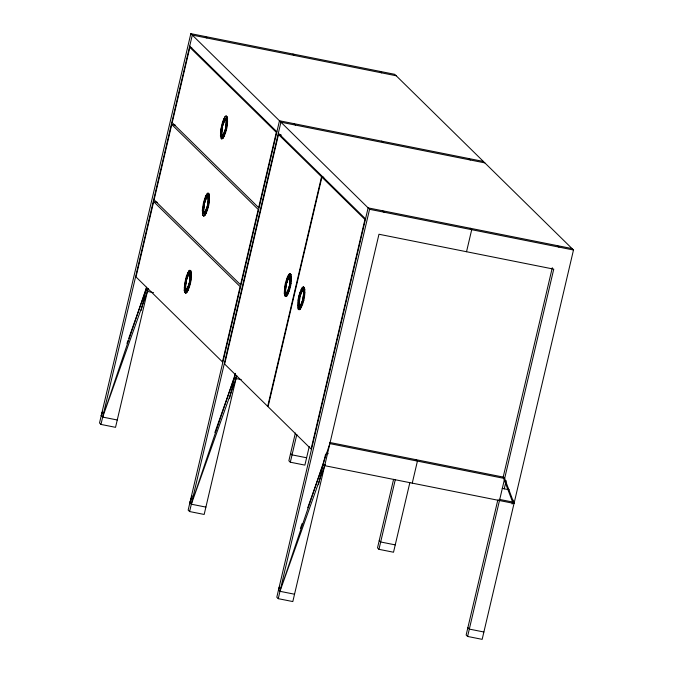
<?xml version="1.0" encoding="UTF-8"?>
<svg xmlns="http://www.w3.org/2000/svg" width="673" height="673" viewBox="0 0 673 673"><rect width="100%" height="100%" fill="white"/><g stroke="black" fill="none" stroke-linecap="round" stroke-linejoin="round"><path stroke-width="1.01" d="M184.251 290.307L184.671 283.501L186.463 275.846L188.793 270.925L189.82 270.302L191.031 271.135C192.133 278.361 190.442 286.185 186.884 292.545L185.866 293.176L184.654 292.334L184.251 290.307L184.705 290.399L184.713 287.329L184.259 287.245M184.814 288.885L185.159 283.215L185.613 283.308L185.268 288.969L184.814 288.885L185.142 290.568L186.228 291.274M188.507 273.617L190.291 273.793L188.507 273.617L185.992 280.077L187.641 275.055L188.507 273.617L189.273 273.145L189.836 273.701C190.652 279.127 189.382 284.99 186.715 289.76L185.958 290.231L185.1 288.17L185.984 280.094L185.437 279.547L186.261 279.985L185.613 283.308M185.849 289.769C185.025 284.343 186.303 278.479 188.962 273.709L186.446 280.161L185.555 285.966L185.849 289.769L185.395 289.676L185.1 285.874L185.984 280.094L186.446 280.161L185.437 279.547L186.261 279.985L188.095 274.416L187.632 274.323L185.807 279.892M185.773 291.182L186.623 290.66C189.584 285.36 190.997 278.841 190.08 272.817L189.458 272.195L188.608 272.725L187.632 274.323M189.82 270.302L190.972 273.07L190.863 277.141L190.409 277.049M207.057 196.575C204.298 201.353 203.271 207.175 203.944 212.634C202.363 209.665 205.845 204.71 203.894 202.775L203.532 202.396L205.719 195.717L207.915 193.159L209.126 194.001C210.228 201.227 208.529 209.051 204.979 215.41L203.953 216.033L202.741 215.2L202.346 210.102L203.524 202.413L204.542 203.027L207.057 196.575L207.814 196.104L208.378 196.659L206.603 196.482C203.936 201.252 202.666 207.116 203.49 212.542L204.045 213.097L204.811 212.626C207.469 207.856 208.748 201.993 207.923 196.566L207.36 196.011L206.603 196.482L204.087 202.943L203.196 208.739L203.49 212.542L204.499 213.19L205.265 212.718L207.789 206.241L207.334 206.14L204.811 212.626L203.49 212.542M204.558 198.712L205.013 198.804L202.91 209.194L203.238 213.425L204.323 214.14M203.869 214.048L204.71 213.526C207.671 208.218 209.084 201.707 208.176 195.683L207.545 195.061L206.695 195.582L204.752 199.688L205.206 199.772L206.182 197.282L205.728 197.189M207.915 193.159L209.067 195.936L208.958 199.999L208.495 199.915M220.433 136.039L220.853 129.233L222.645 121.577L224.984 116.656L226.002 116.025L227.213 116.866C228.315 124.093 226.624 131.908 223.066 138.268L221.594 138.806L220.433 136.039L220.887 136.131L221.35 128.947L222.847 122.553L223.823 120.055L225.64 117.926L226.599 120.223L225.615 129.182L226.431 129.653L226.069 129.275M221.282 133.902L222.174 125.817L221.619 125.279L221.989 125.624C223.924 127.618 220.458 132.514 222.031 135.5L221.282 133.902L221.737 133.986M221.459 133.851L221.005 132.059L221.333 136.291L222.41 136.998M226.002 116.025L227.163 118.801L227.045 122.865L226.591 122.78M284.822 292.259L284.83 289.71L285.285 289.802L285.159 293.941L286.235 294.648M285.966 293.605L287.186 293.226L286.42 293.697L285.402 293.058C284.586 287.632 285.857 281.768 288.524 276.998L289.735 276.62M286.42 293.697L285.857 293.142C284.368 290.156 287.321 285.394 285.815 283.291L285.453 282.904L287.64 276.233L289.827 273.675L291.039 274.508C292.149 281.743 290.45 289.558 286.9 295.918L285.419 296.457L284.258 293.689L284.679 286.883L285.445 282.921L285.907 282.997M286.454 283.56L285.571 289.348L285.857 293.142L285.402 293.058L285.108 289.255L286 283.468L288.524 276.998L289.844 277.083L290.139 280.877L289.255 286.648L286.732 293.142C289.39 288.364 290.669 282.5 289.844 277.083L289.281 276.527M285.781 294.555L286.631 294.034C289.592 288.734 291.005 282.223 290.088 276.191L289.466 275.577L288.616 276.098L287.649 277.705L288.103 277.789L285.63 286.681L285.175 286.589L287.808 277.074M289.255 286.648L290.256 287.304L289.255 286.648L290.265 287.278L289.802 287.211L290.98 279.514L290.988 276.452L289.827 273.675M299.678 307.855L298.602 307.149L298.265 305.466L299.258 296.499C301.201 298.433 297.718 303.388 299.3 306.358L298.846 306.265C298.021 300.839 299.3 294.976 301.958 290.206L302.724 289.735L303.742 290.383L303.885 292.284M301.546 291.005L299.712 296.574L298.719 305.559L298.265 305.466M301.958 290.206L303.742 290.383L301.958 290.206L299.443 296.658L298.551 302.463L298.846 306.265L299.409 306.821L300.166 306.35C302.833 301.58 304.103 295.716 303.287 290.29L302.724 289.735M299.224 307.771L300.074 307.25C303.035 301.941 304.448 295.43 303.531 289.398L302.909 288.784L302.059 289.306L300.116 293.411L300.57 293.495M303.287 290.29L303.582 294.093L302.699 299.855L303.708 300.495L303.245 300.402L304.432 289.659L303.271 286.883L302.253 287.514C298.694 293.874 297.003 301.697 298.105 308.924L299.317 309.757L300.335 309.126C303.893 302.766 305.584 294.951 304.482 287.724L303.271 286.883M205.206 199.772L203.364 209.286L202.91 209.194M208.344 206.788L207.89 206.678L209.059 199.006L209.513 199.09M222.031 135.5C221.358 130.04 222.393 124.211 225.152 119.441L225.909 118.97L226.473 119.525L224.698 119.348L222.174 125.801L224.698 119.348L225.909 118.97M224.698 119.348L225.152 119.441L222.628 125.893L222.174 125.817L221.282 131.605L221.577 135.408L222.14 135.963L222.898 135.492C225.564 130.722 226.835 124.858 226.019 119.432L225.455 118.877M226.473 119.525L226.019 119.432L226.313 123.235L225.43 128.997L225.977 129.561L227.154 121.872L227.609 121.956M284.721 290.711L285.175 286.589M285.285 289.802L285.512 287.724M299.3 306.358C298.627 300.898 299.662 295.068 302.421 290.299L303.178 289.827M185.395 289.676L186.715 289.76L189.239 283.291L190.123 277.503L189.836 273.701M189.845 282.399L190.139 280.481M207.94 205.265L208.235 203.339M226.178 127.172L226.473 125.245M290.147 283.855L290.442 281.928L290.282 283.779L289.827 283.686M303.59 297.062L303.885 295.144M185.412 293.083L187.599 290.526L190.56 279.875L191.014 279.968M189.887 283.543L190.358 281.078M222.443 125.733L221.804 129.039L221.35 128.947M207.982 205.248L208.361 203.263L207.907 203.17M225.876 129.107L225.43 128.997L222.898 135.492L223.352 135.584L225.876 129.107L226.431 129.653M289.71 286.757L288.927 289.541M285.419 296.457L287.607 293.899L288.776 290.904L290.534 283.636L290.071 283.543M497.784 500.132L466.145 635.018L467.6 636.448L482.162 639.35L573.489 250.003L394.748 74.333L190.838 33.65L99.511 422.997L100.967 424.427L115.537 427.33L148.119 288.423M100.967 424.427L192.293 35.08L396.204 75.763M153.671 201.639L136.005 276.94L222.469 361.914L240.126 286.614L153.671 201.639L157.474 202.396M171.758 124.505L154.1 199.805L240.564 284.78L258.222 209.48L171.758 124.505L175.569 125.262M189.853 47.371L172.195 122.671L258.651 207.646L276.317 132.345L189.853 47.371L191.755 47.749M141.17 310.404L146.428 287.994M236.753 375.542L204.171 514.45L189.609 511.547L280.927 122.2L484.846 162.883M278.496 134.491L224.647 364.059L267.694 406.366L321.543 176.797L278.496 134.491L281.348 135.054M229.569 398.542L235.298 374.112M321.904 177.15L268.064 406.719L311.111 449.034L364.951 219.465L321.904 177.15L323.806 177.529M295.371 433.025L288.868 460.778L290.315 462.208L304.886 465.119L309.244 446.544M290.315 462.208L296.827 434.455M467.6 636.448L553.753 269.133L378.966 234.254L292.814 601.569L278.252 598.667L369.57 209.311L190.838 33.65M318.447 484.644L325.589 454.216M393.587 479.336L377.503 547.898L378.958 549.328L393.52 552.23L409.849 482.65M378.958 549.328L395.278 479.74M412.255 483.138L417.428 461.098L415.973 459.667M466.532 251.727L471.706 229.695L470.25 228.265M307.746 507.77L323.233 464.235L324.689 465.666L514.037 503.446L504.641 478.503L503.194 477.073L552.297 267.703M502.226 488.413L504.245 488.817L506.163 480.657M512.111 504.06L513.053 500.014M222.443 125.716L223.301 122.637L222.847 122.553M225.606 129.199L224.227 134.878L221.955 136.913M221.594 138.806L223.781 136.249L226.061 129.292L225.615 129.182M187.632 272.859L188.087 272.944L185.125 283.594L184.671 283.501M203.498 215.949L205.686 213.391L207.881 206.695L207.334 206.14L208.218 200.369L207.923 196.566L206.603 196.482M285.445 282.921L286.454 283.543L288.103 278.529L288.978 277.083L290.299 277.167L289.844 277.083M302.37 302.749L303.725 296.986L303.271 296.894M298.862 309.673L301.05 307.107L302.219 304.12L303.969 296.843L303.515 296.751M117.253 419.986L102.691 417.083L101.236 415.653L102.574 411.691M146.554 287.228L102.691 417.083L147.412 291.426L145.957 290.004L128.703 338.477M205.896 507.106L191.334 504.203L189.879 502.773L192.226 495.833M235.525 373.355L191.334 504.203L236.046 378.546L234.599 377.116L214.88 432.52M294.538 594.225L279.968 591.315L278.521 589.885L279.522 586.915M101.236 415.653L102.649 411.699M126.945 343.432L127.996 340.462M189.879 502.773L191.637 497.827M278.521 589.885L279.573 586.923M300.351 528.549L302.11 523.602M324.689 465.666L279.968 591.315L329.863 443.625L504.641 478.503M224.227 134.137L225.102 131.891L224.647 131.807M187.17 289.853L188.255 287.077M286.454 283.543L288.978 277.083L288.524 276.998M288.381 291.695L289.028 290.029L288.574 289.937M302.421 290.299L299.897 296.751L298.888 296.137L299.342 296.204M302.69 299.872L300.166 306.35L300.621 306.442L298.846 306.265M302.068 302.741L303.144 299.965L302.699 299.855M188.474 272.304L190.274 270.386M288.094 276.325L288.877 275.038M303.725 286.976L301.083 289.44M226.456 116.118L224.984 116.656M208.369 193.252L206.889 193.79M290.282 273.768L288.81 274.306M221.577 135.408L223.352 135.584M285.402 293.058L287.186 293.226M483.391 161.453L279.48 120.77L188.154 510.117L189.609 511.547M226.759 116.774L227.213 116.866M227.163 118.801L227.617 118.894M224.79 118.448L225.245 118.541M223.815 118.583L224.269 118.675M226.599 120.223L227.053 120.316M223.823 120.055L224.277 120.147M223.823 120.787L224.277 120.879M222.645 121.577L223.1 121.67M222.948 123.033L223.402 123.125M226.742 125.607L227.196 125.7M226.246 125.893L226.7 125.986M226.002 126.036L226.456 126.129M221.594 128.804L222.048 128.888M220.853 129.233L221.308 129.325M221.282 131.605L221.737 131.698M224.95 133.262L225.405 133.347M220.441 132.968L220.895 133.061M222.14 135.963L222.595 136.047M223.781 136.249L224.235 136.341M222.805 136.383L223.259 136.476M221.333 136.291L221.787 136.383M222.612 138.184L223.066 138.268M220.837 138.066L222.048 138.899M321.543 176.797L323.444 177.176M572.033 248.573L368.114 207.881L276.796 597.237L278.252 598.667M369.57 209.311L573.489 250.003M208.672 193.908L209.126 194.001M209.067 195.936L209.522 196.028M206.695 195.582L207.149 195.675M205.719 195.717L206.182 195.809M207.36 196.011L207.814 196.104M207.923 196.566L208.378 196.659M208.504 197.366L208.958 197.45M205.728 197.921L206.182 198.013M204.853 200.167L205.307 200.26M208.655 202.741L209.11 202.834M208.159 203.027L208.613 203.12M203.498 205.938L203.953 206.031M203.254 206.081L203.709 206.174M206.561 208.941L207.015 209.025M203.196 208.739L203.65 208.832M206.653 209.421L207.116 209.513L206.14 212.012L205.686 211.919M206.855 210.397L207.309 210.489M202.346 210.102L202.8 210.195L202.8 213.265L202.346 213.173M203.187 211.036L203.641 211.129M205.686 213.391L206.14 213.476M203.238 213.425L203.692 213.518M204.525 215.318L204.979 215.41M202.741 215.2L203.953 216.033M290.585 274.416L291.039 274.508M289.466 275.577L289.92 275.669M290.088 276.191L290.551 276.283M288.616 276.098L289.07 276.191M290.988 276.452L291.443 276.536M290.139 278.588L290.593 278.681M287.649 278.437L288.103 278.529M290.98 279.514L291.434 279.606M286.471 279.228L286.925 279.32M290.416 280.422L290.871 280.515M286.673 280.195L287.127 280.288M290.139 280.877L290.593 280.969M286.774 280.683L287.228 280.776M290.568 283.249L291.022 283.341M304.028 287.632L304.482 287.724M302.253 287.514L302.707 287.607M302.909 288.784L303.363 288.877M303.531 289.398L303.986 289.491M304.432 289.659L304.886 289.752M302.059 289.306L302.514 289.398M289.886 286.934L289.432 286.849L289.811 287.186M285.419 286.446L285.874 286.538M284.679 286.883L285.133 286.976M303.868 291.081L304.322 291.173L304.314 293.722L303.86 293.638M303.582 291.796L304.036 291.889M301.092 291.645L301.546 291.737M304.423 292.73L304.877 292.814M285.108 289.255L285.571 289.348M299.914 292.435L300.368 292.528L299.258 296.482L298.888 296.12M190.577 271.042L191.031 271.135M188.793 270.925L189.248 271.017M288.776 290.904L289.23 290.997M303.582 294.093L304.036 294.177M300.217 293.891L300.671 293.983M285.108 291.544L285.562 291.636M190.972 273.07L191.435 273.162M304.011 296.465L304.465 296.557M190.409 274.5L190.871 274.584M287.607 293.899L288.061 293.992M286.631 294.034L287.085 294.126M285.159 293.941L285.613 294.034M187.641 275.055L188.095 275.148M191.426 276.233L190.972 276.14L190.518 280.254L190.064 280.161M186.463 275.846L186.917 275.938M286.437 295.826L286.9 295.918M284.662 295.716L285.874 296.549M186.665 276.822L187.119 276.914M190.123 277.503L190.577 277.596M186.766 277.31L187.22 277.394M298.862 299.662L299.317 299.746M298.619 299.805L299.073 299.897M298.122 300.091L298.576 300.183M189.82 280.305L190.274 280.397M298.551 302.463L299.005 302.556M302.017 303.144L302.471 303.237M298.274 302.917L298.728 303.01M302.219 304.12L302.673 304.204M298.551 304.76L299.005 304.844M189.879 283.56L189.424 283.451L190.249 283.922M185.412 283.072L185.866 283.165M299.409 306.821L299.864 306.905M301.05 307.107L301.504 307.199M300.074 307.25L300.528 307.334M298.602 307.149L299.056 307.241M188.465 286.075L188.92 286.168M185.1 285.874L185.555 285.966M188.566 286.555L189.02 286.648L188.045 289.146L187.59 289.054M299.88 309.042L300.335 309.126M184.823 286.328L185.277 286.42M298.105 308.924L298.56 309.016L298.156 306.989M188.768 287.531L189.222 287.623M187.59 288.322L188.045 288.414M185.1 288.17L185.555 288.263M187.599 290.526L188.053 290.61M185.142 290.568L185.605 290.652M186.429 292.452L186.884 292.545M145.957 290.004L148.018 290.408M147.412 291.426L153.595 292.662M234.599 377.116L236.66 377.528M236.046 378.546L241.203 379.572M329.434 442.405L503.194 477.073M326.228 453.291L328.247 453.695M504.245 488.817L509.217 489.801M306.61 457.766L292.04 454.864L290.585 453.434M323.233 464.235L325.295 464.648M498.996 499.307L512.59 502.016L514.037 503.446M395.244 544.886L380.682 541.984L379.227 540.554M483.887 632.006L469.325 629.095L467.87 627.673M380.186 71.431L381.641 72.861M468.829 158.55L470.276 159.981M557.463 245.67L558.918 247.092M292.974 54.025L294.421 55.455M381.608 141.145L383.063 142.575M205.4 36.552L206.855 37.982M294.042 123.672L295.497 125.102M382.685 210.792L384.132 212.222M189.702 46.092L276.889 131.782M278.344 133.212L365.532 218.902M303.153 299.948L303.7 300.511M189.239 283.274L189.794 283.829M185.109 292.427L185.866 293.176M503.917 478.991L512.59 502.016"/></g></svg>
